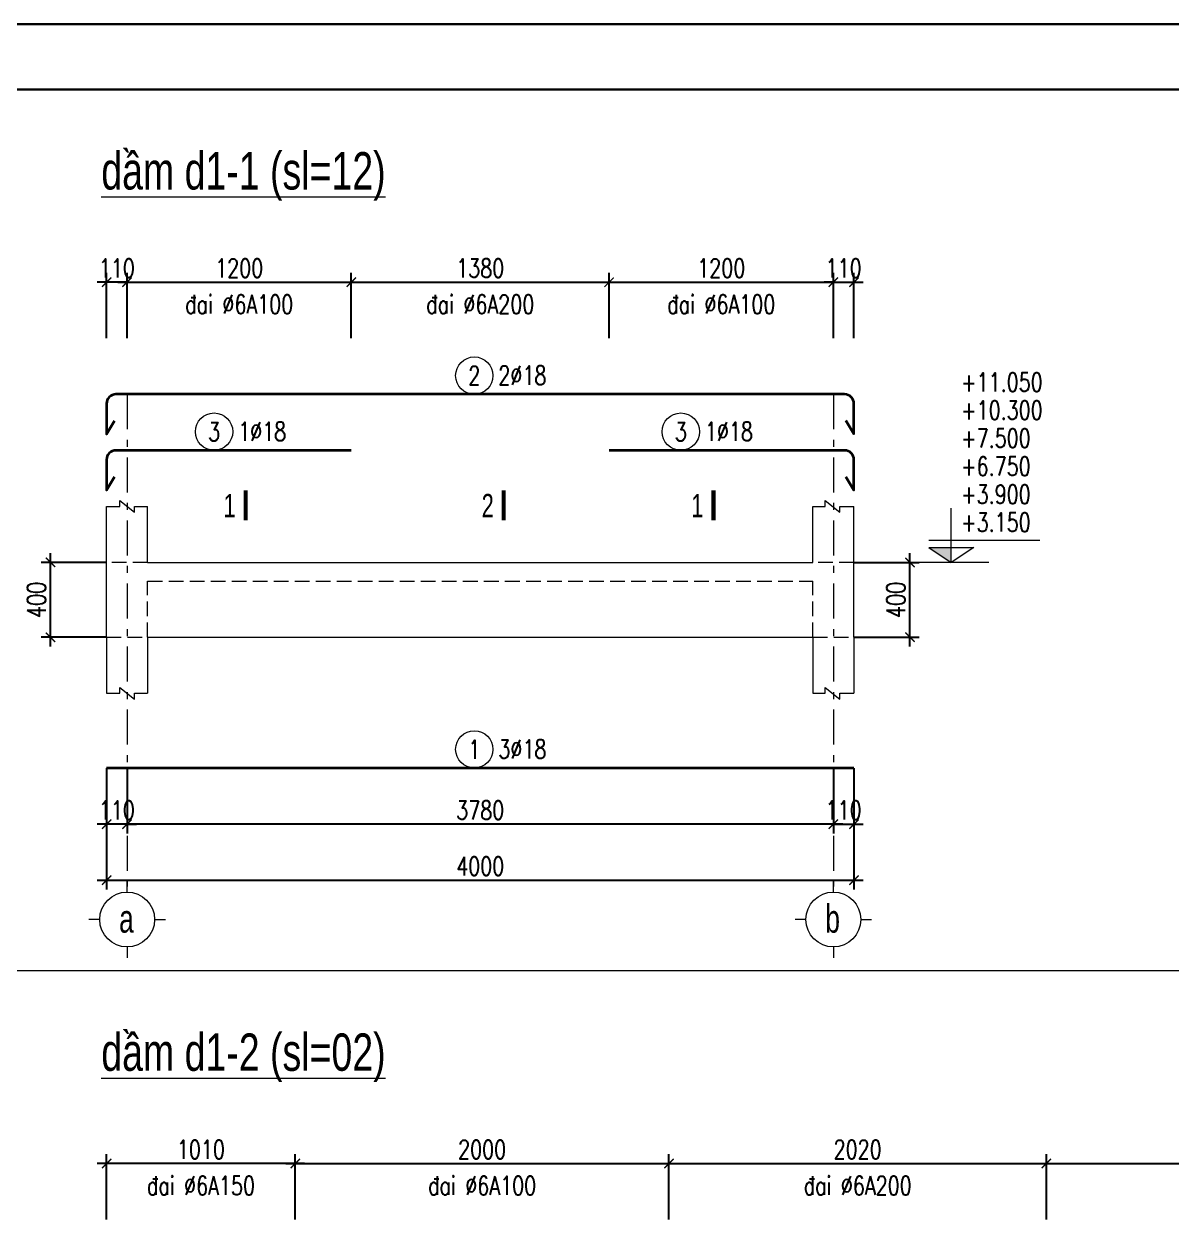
# Model space of a CAD drawing. Extents: x -2098986 to 943, y -1296280 to 73591.
# Drawn here: x -1842915 to -1830628, y -1197655 to -1184760 of the extents above; entities that cross this region are included whole.
import ezdxf
from ezdxf.enums import TextEntityAlignment as Align

# ---------------------------------------------------------------- set-up
doc = ezdxf.new("R2010")
doc.units = 0
doc.header["$LTSCALE"] = 150
doc.header["$PDMODE"] = 35
doc.linetypes.add('_An', pattern=[5, 3.5, -1.5])
doc.linetypes.add('_Tim', pattern=[9, 5, -1.5, 1, -1.5])
doc.layers.get('Defpoints').update_dxf_attribs({"lineweight": 18})
for name, color, linetype, lineweight in [('05.Text', 253, 'Continuous', 18), ('11.Khung bo', 32, 'Continuous', 50), ('12.Khung', 36, 'Continuous', 25), ('LS-DIM', 251, 'Continuous', 13), ('LS-TEXT', 60, 'Continuous', 20), ('LS-THAY', 7, 'Continuous', 20), ('LS-THEP', 3, 'Continuous', 35), ('LS-TRUC', 108, '_Tim', 9)]:
    doc.layers.add(name, color=color, linetype=linetype, lineweight=lineweight)
doc.layers.add('DIM', color=1, linetype='Continuous')
doc.layers.add('Tpl_Bound', color=1, linetype='Continuous', plot=False)
doc.styles.add('KCVN-LEADER', font='vnromadi.shx', dxfattribs={"width": 0.7, "height": 4})
doc.styles.add('LS.TEXT', font='vnromadi.shx', dxfattribs={"width": 0.7, "height": 4})
doc.styles.add('vnsimpli', font='vnsimli.shx', dxfattribs={"width": 0.75})
doc.dimstyles.new('D10', dxfattribs={"dimtxt": 200, "dimasz": 0, "dimexe": 0, "dimexo": 0, "dimgap": 0, "dimtad": 1, "dimdec": 0, "dimlfac": 0.1, "dimzin": 0, "dimdsep": 46, "dimtxsty": 'vnsimpli', "dimblk1": 'ARCHTICK', "dimblk2": 'ARCHTICK', "dimsah": 1, "dimcen": 0, "dimsd1": 1, "dimsd2": 1, "dimclrd": 256, "dimclre": 256, "dimclrt": 60, "dimadec": 0, "dimazin": 0, "dimtfac": 0.02, "dimtdec": 0, "dimtix": 1, "dimtmove": 2, "dimatfit": 3, "dimldrblk": 'ARCHTICK', "dimfxl": 100, "dimtolj": 1, "dimtzin": 0, "dimarcsym": 0})
doc.dimstyles.new('D50', dxfattribs={"dimtxt": 200, "dimasz": 100, "dimexe": 100, "dimexo": 0, "dimgap": 50, "dimtad": 1, "dimdec": 0, "dimlfac": 0.5, "dimzin": 0, "dimdsep": 46, "dimtxsty": 'vnsimpli', "dimblk1": 'ARCHTICK', "dimblk2": 'ARCHTICK', "dimsah": 1, "dimcen": 0, "dimdle": 100, "dimclrd": 256, "dimclre": 256, "dimclrt": 60, "dimadec": 0, "dimazin": 0, "dimtfac": 0.02, "dimtdec": 0, "dimtix": 1, "dimtmove": 2, "dimatfit": 3, "dimldrblk": 'ARCHTICK', "dimfxl": 100, "dimtolj": 1, "dimtzin": 0, "dimarcsym": 0})

# ---------------------------------------------------------------- blocks, each defined once
blk = doc.blocks.new('100')
at = {"layer": '11.Khung bo', "const_width": 26.7}
blk.add_lwpolyline([(1860913, -945240), (1860913, -916940), (1896063, -916940), (1896063, -945240)], close=True, dxfattribs=at)
blk.add_lwpolyline([(1860913, -945240), (1860913, -916940), (1896063, -916940), (1896063, -945240)], close=True, dxfattribs=at)
blk.add_lwpolyline([(1860913, -945240), (1860913, -916940), (1896063, -916940), (1896063, -945240)], close=True, dxfattribs=at)
at = {"layer": '12.Khung'}
blk.add_lwpolyline([(1901579, -945940), (1901579, -916240), (1859580, -916240), (1859580, -945940)], close=True, dxfattribs=at)
blk.add_lwpolyline([(1901579, -945940), (1901579, -916240), (1859580, -916240), (1859580, -945940)], close=True, dxfattribs=at)
blk.add_lwpolyline([(1901579, -945940), (1901579, -916240), (1859580, -916240), (1859580, -945940)], close=True, dxfattribs=at)
blk = doc.blocks.new('A$C0F04115F')
at = {"layer": 'LS-THAY'}
for p, q in [((-380, 380), (-380, 530)), ((-760, 0), (-910, 0)), ((0, 0), (150, 0)), ((-380, -380), (-380, -530))]:
    blk.add_line(p, q, dxfattribs=at)
blk.add_circle((-380, 0), 380, dxfattribs=at)
blk = doc.blocks.new('_ArchTick')
at = {"layer": 'DIM', "color": 0, "const_width": 0.15}
blk.add_lwpolyline([(-0.5, -0.5), (0.5, 0.5)], dxfattribs=at)
blk = doc.blocks.new('*D1459')
at = {"layer": 'Defpoints', "color": 0, "transparency": 16777216}
for p in [(-1842032, -1192723), (-1841812, -1192723), (-1842032, -1193323)]:
    blk.add_point(p, dxfattribs=at)
at = {"layer": 'LS-DIM', "lineweight": -2, "transparency": 16777216}
for p, q in [((-1842032, -1192723), (-1842032, -1193423)), ((-1841812, -1192723), (-1841812, -1193423)), ((-1842032, -1193323), (-1842132, -1193323)), ((-1841812, -1193323), (-1842032, -1193323)), ((-1841812, -1193323), (-1841712, -1193323))]:
    blk.add_line(p, q, dxfattribs=at)
at = {"layer": 'LS-DIM', "lineweight": -2, "transparency": 16777216, "xscale": 100, "yscale": 100, "zscale": 100}
blk.add_blockref('_ArchTick', (-1842032, -1193323), dxfattribs=at)
at = {"layer": 'LS-DIM', "lineweight": -2, "transparency": 16777216, "xscale": 100, "yscale": 100, "zscale": 100, "rotation": 180}
blk.add_blockref('_ArchTick', (-1841812, -1193323), dxfattribs=at)
at = {"layer": 'LS-DIM', "color": 60, "transparency": 16777216, "insert": (-1841922, -1193173), "char_height": 200, "attachment_point": 5, "style": 'vnsimpli'}
blk.add_mtext('\\A1;110', dxfattribs=at)
blk = doc.blocks.new('*D1460')
at = {"layer": 'Defpoints', "color": 0, "transparency": 16777216}
for p in [(-1842032, -1187522), (-1842032, -1188122), (-1841812, -1188122)]:
    blk.add_point(p, dxfattribs=at)
at = {"layer": 'LS-DIM', "lineweight": -2, "transparency": 16777216}
for p, q in [((-1842032, -1188122), (-1842032, -1187422)), ((-1841812, -1188122), (-1841812, -1187422)), ((-1842032, -1187522), (-1842132, -1187522)), ((-1841812, -1187522), (-1842032, -1187522)), ((-1841812, -1187522), (-1841712, -1187522))]:
    blk.add_line(p, q, dxfattribs=at)
at = {"layer": 'LS-DIM', "lineweight": -2, "transparency": 16777216, "xscale": 100, "yscale": 100, "zscale": 100}
blk.add_blockref('_ArchTick', (-1842032, -1187522), dxfattribs=at)
at = {"layer": 'LS-DIM', "lineweight": -2, "transparency": 16777216, "xscale": 100, "yscale": 100, "zscale": 100, "rotation": 180}
blk.add_blockref('_ArchTick', (-1841812, -1187522), dxfattribs=at)
at = {"layer": 'LS-DIM', "color": 60, "transparency": 16777216, "insert": (-1841922, -1187372), "char_height": 200, "attachment_point": 5, "style": 'vnsimpli'}
blk.add_mtext('\\A1;110', dxfattribs=at)
blk = doc.blocks.new('*D1461')
at = {"layer": 'Defpoints', "color": 0, "transparency": 16777216}
for p in [(-1834032, -1187522), (-1834252, -1188122), (-1834032, -1188122)]:
    blk.add_point(p, dxfattribs=at)
at = {"layer": 'LS-DIM', "lineweight": -2, "transparency": 16777216}
for p, q in [((-1834252, -1188122), (-1834252, -1187422)), ((-1834032, -1188122), (-1834032, -1187422)), ((-1834252, -1187522), (-1834352, -1187522)), ((-1834252, -1187522), (-1834032, -1187522)), ((-1834032, -1187522), (-1833932, -1187522))]:
    blk.add_line(p, q, dxfattribs=at)
at = {"layer": 'LS-DIM', "lineweight": -2, "transparency": 16777216, "xscale": 100, "yscale": 100, "zscale": 100}
blk.add_blockref('_ArchTick', (-1834252, -1187522), dxfattribs=at)
at = {"layer": 'LS-DIM', "lineweight": -2, "transparency": 16777216, "xscale": 100, "yscale": 100, "zscale": 100, "rotation": 180}
blk.add_blockref('_ArchTick', (-1834032, -1187522), dxfattribs=at)
at = {"layer": 'LS-DIM', "color": 60, "transparency": 16777216, "insert": (-1834142, -1187372), "char_height": 200, "attachment_point": 5, "style": 'vnsimpli'}
blk.add_mtext('\\A1;110', dxfattribs=at)
blk = doc.blocks.new('*D1462')
at = {"layer": 'Defpoints', "color": 0, "transparency": 16777216}
for p in [(-1842032, -1192723), (-1834032, -1192723), (-1834032, -1193923)]:
    blk.add_point(p, dxfattribs=at)
at = {"layer": 'LS-DIM', "lineweight": -2, "transparency": 16777216}
for p, q in [((-1842032, -1192723), (-1842032, -1194023)), ((-1834032, -1192723), (-1834032, -1194023)), ((-1842132, -1193923), (-1833932, -1193923))]:
    blk.add_line(p, q, dxfattribs=at)
at = {"layer": 'LS-DIM', "lineweight": -2, "transparency": 16777216, "xscale": 100, "yscale": 100, "zscale": 100, "rotation": 180}
blk.add_blockref('_ArchTick', (-1842032, -1193923), dxfattribs=at)
at = {"layer": 'LS-DIM', "lineweight": -2, "transparency": 16777216, "xscale": 100, "yscale": 100, "zscale": 100}
blk.add_blockref('_ArchTick', (-1834032, -1193923), dxfattribs=at)
at = {"layer": 'LS-DIM', "color": 60, "transparency": 16777216, "insert": (-1838032, -1193773), "char_height": 200, "attachment_point": 5, "style": 'vnsimpli'}
blk.add_mtext('\\A1;4000', dxfattribs=at)
blk = doc.blocks.new('COSCD')
at = {"layer": 'LS-DIM'}
blk.add_hatch(color=256, dxfattribs=at).paths.add_polyline_path([(3.6, 0), (3.6, 1.44), (1.44, 1.44)])
for p, q in [((3.6, 0), (3.6, 5.23)), ((1.44, 2.16), (12.12, 2.16)), ((1.44, 1.44), (5.76, 1.44)), ((1.44, 1.44), (3.6, 0)), ((5.76, 1.44), (3.6, 0)), ((7.2, 0), (0, 0))]:
    blk.add_line(p, q, dxfattribs=at)
blk = doc.blocks.new('*D1463')
at = {"layer": 'Defpoints', "color": 0, "transparency": 16777216}
for p in [(-1834252, -1192723), (-1834032, -1192723), (-1834032, -1193323)]:
    blk.add_point(p, dxfattribs=at)
at = {"layer": 'LS-DIM', "lineweight": -2, "transparency": 16777216}
for p, q in [((-1834252, -1192723), (-1834252, -1193423)), ((-1834032, -1192723), (-1834032, -1193423)), ((-1834252, -1193323), (-1834352, -1193323)), ((-1834252, -1193323), (-1834032, -1193323)), ((-1834032, -1193323), (-1833932, -1193323))]:
    blk.add_line(p, q, dxfattribs=at)
at = {"layer": 'LS-DIM', "lineweight": -2, "transparency": 16777216, "xscale": 100, "yscale": 100, "zscale": 100}
blk.add_blockref('_ArchTick', (-1834252, -1193323), dxfattribs=at)
at = {"layer": 'LS-DIM', "lineweight": -2, "transparency": 16777216, "xscale": 100, "yscale": 100, "zscale": 100, "rotation": 180}
blk.add_blockref('_ArchTick', (-1834032, -1193323), dxfattribs=at)
at = {"layer": 'LS-DIM', "color": 60, "transparency": 16777216, "insert": (-1834142, -1193173), "char_height": 200, "attachment_point": 5, "style": 'vnsimpli'}
blk.add_mtext('\\A1;110', dxfattribs=at)
blk = doc.blocks.new('*D1464')
at = {"layer": 'Defpoints', "color": 0, "transparency": 16777216}
for p in [(-1841812, -1192723), (-1834252, -1192723), (-1841812, -1193323)]:
    blk.add_point(p, dxfattribs=at)
at = {"layer": 'LS-DIM', "lineweight": -2, "transparency": 16777216}
for p, q in [((-1841812, -1192723), (-1841812, -1193423)), ((-1834252, -1192723), (-1834252, -1193423)), ((-1834152, -1193323), (-1841912, -1193323))]:
    blk.add_line(p, q, dxfattribs=at)
at = {"layer": 'LS-DIM', "lineweight": -2, "transparency": 16777216, "xscale": 100, "yscale": 100, "zscale": 100, "rotation": 180}
blk.add_blockref('_ArchTick', (-1841812, -1193323), dxfattribs=at)
at = {"layer": 'LS-DIM', "lineweight": -2, "transparency": 16777216, "xscale": 100, "yscale": 100, "zscale": 100}
blk.add_blockref('_ArchTick', (-1834252, -1193323), dxfattribs=at)
at = {"layer": 'LS-DIM', "color": 60, "transparency": 16777216, "insert": (-1838032, -1193173), "char_height": 200, "attachment_point": 5, "style": 'vnsimpli'}
blk.add_mtext('\\A1;3780', dxfattribs=at)
blk = doc.blocks.new('*D1465')
at = {"layer": 'Defpoints', "color": 0, "transparency": 16777216}
for p in [(-1834252, -1187522), (-1836652, -1188122), (-1834252, -1188122)]:
    blk.add_point(p, dxfattribs=at)
at = {"layer": 'LS-DIM', "lineweight": -2, "transparency": 16777216}
for p, q in [((-1836652, -1188122), (-1836652, -1187422)), ((-1834252, -1188122), (-1834252, -1187422)), ((-1836752, -1187522), (-1834152, -1187522))]:
    blk.add_line(p, q, dxfattribs=at)
at = {"layer": 'LS-DIM', "lineweight": -2, "transparency": 16777216, "xscale": 100, "yscale": 100, "zscale": 100, "rotation": 180}
blk.add_blockref('_ArchTick', (-1836652, -1187522), dxfattribs=at)
at = {"layer": 'LS-DIM', "lineweight": -2, "transparency": 16777216, "xscale": 100, "yscale": 100, "zscale": 100}
blk.add_blockref('_ArchTick', (-1834252, -1187522), dxfattribs=at)
at = {"layer": 'LS-DIM', "color": 60, "transparency": 16777216, "insert": (-1835452, -1187372), "char_height": 200, "attachment_point": 5, "style": 'vnsimpli'}
blk.add_mtext('\\A1;1200', dxfattribs=at)
blk = doc.blocks.new('*D1466')
at = {"layer": 'Defpoints', "color": 0, "transparency": 16777216}
for p in [(-1836652, -1187522), (-1839412, -1188122), (-1836652, -1188122)]:
    blk.add_point(p, dxfattribs=at)
at = {"layer": 'LS-DIM', "lineweight": -2, "transparency": 16777216}
for p, q in [((-1839412, -1188122), (-1839412, -1187422)), ((-1836652, -1188122), (-1836652, -1187422)), ((-1839512, -1187522), (-1836552, -1187522))]:
    blk.add_line(p, q, dxfattribs=at)
at = {"layer": 'LS-DIM', "lineweight": -2, "transparency": 16777216, "xscale": 100, "yscale": 100, "zscale": 100, "rotation": 180}
blk.add_blockref('_ArchTick', (-1839412, -1187522), dxfattribs=at)
at = {"layer": 'LS-DIM', "lineweight": -2, "transparency": 16777216, "xscale": 100, "yscale": 100, "zscale": 100}
blk.add_blockref('_ArchTick', (-1836652, -1187522), dxfattribs=at)
at = {"layer": 'LS-DIM', "color": 60, "transparency": 16777216, "insert": (-1838032, -1187372), "char_height": 200, "attachment_point": 5, "style": 'vnsimpli'}
blk.add_mtext('\\A1;1380', dxfattribs=at)
blk = doc.blocks.new('*D1471')
at = {"layer": 'Defpoints', "color": 0, "transparency": 16777216}
for p in [(-1842632, -1190522), (-1842032, -1190522), (-1842032, -1191322)]:
    blk.add_point(p, dxfattribs=at)
at = {"layer": 'LS-DIM', "lineweight": -2, "transparency": 16777216}
for p, q in [((-1842032, -1190522), (-1842732, -1190522)), ((-1842632, -1191422), (-1842632, -1190422)), ((-1842032, -1191322), (-1842732, -1191322))]:
    blk.add_line(p, q, dxfattribs=at)
at = {"layer": 'LS-DIM', "lineweight": -2, "transparency": 16777216, "xscale": 100, "yscale": 100, "zscale": 100}
for p, rotation in [((-1842632, -1190522), 90), ((-1842632, -1191322), 270)]:
    blk.add_blockref('_ArchTick', p, dxfattribs=dict(at, rotation=rotation))
at = {"layer": 'LS-DIM', "color": 60, "transparency": 16777216, "insert": (-1842782, -1190922), "char_height": 200, "attachment_point": 5, "rotation": 90, "style": 'vnsimpli'}
blk.add_mtext('\\A1;400', dxfattribs=at)
blk = doc.blocks.new('*D1472')
at = {"layer": 'Defpoints', "color": 0, "transparency": 16777216}
for p in [(-1834032, -1190522), (-1833432, -1190522), (-1834032, -1191322)]:
    blk.add_point(p, dxfattribs=at)
at = {"layer": 'LS-DIM', "lineweight": -2, "transparency": 16777216}
for p, q in [((-1834032, -1190522), (-1833332, -1190522)), ((-1833432, -1191422), (-1833432, -1190422)), ((-1834032, -1191322), (-1833332, -1191322))]:
    blk.add_line(p, q, dxfattribs=at)
at = {"layer": 'LS-DIM', "lineweight": -2, "transparency": 16777216, "xscale": 100, "yscale": 100, "zscale": 100}
for p, rotation in [((-1833432, -1190522), 90), ((-1833432, -1191322), 270)]:
    blk.add_blockref('_ArchTick', p, dxfattribs=dict(at, rotation=rotation))
at = {"layer": 'LS-DIM', "color": 60, "transparency": 16777216, "insert": (-1833582, -1190922), "char_height": 200, "attachment_point": 5, "rotation": 90, "style": 'vnsimpli'}
blk.add_mtext('\\A1;400', dxfattribs=at)
blk = doc.blocks.new('*D1473')
at = {"layer": 'Defpoints', "color": 0, "transparency": 16777216}
for p in [(-1841812, -1187859), (-1841812, -1188122), (-1839412, -1188122)]:
    blk.add_point(p, dxfattribs=at)
at = {"layer": 'LS-DIM', "lineweight": -2, "transparency": 16777216}
for p, q in [((-1841812, -1188122), (-1841812, -1187859)), ((-1839412, -1188122), (-1839412, -1187859))]:
    blk.add_line(p, q, dxfattribs=at)
at = {"layer": 'LS-DIM', "color": 60, "transparency": 16777216, "insert": (-1840612, -1187759), "char_height": 200, "attachment_point": 5, "style": 'vnsimpli'}
blk.add_mtext('\\A1;®ai %%C6A100', dxfattribs=at)
blk = doc.blocks.new('*D1474')
at = {"layer": 'Defpoints', "color": 0, "transparency": 16777216}
for p in [(-1839412, -1187522), (-1841812, -1188122), (-1839412, -1188122)]:
    blk.add_point(p, dxfattribs=at)
at = {"layer": 'LS-DIM', "lineweight": -2, "transparency": 16777216}
for p, q in [((-1841812, -1188122), (-1841812, -1187422)), ((-1839412, -1188122), (-1839412, -1187422)), ((-1841912, -1187522), (-1839312, -1187522))]:
    blk.add_line(p, q, dxfattribs=at)
at = {"layer": 'LS-DIM', "lineweight": -2, "transparency": 16777216, "xscale": 100, "yscale": 100, "zscale": 100, "rotation": 180}
blk.add_blockref('_ArchTick', (-1841812, -1187522), dxfattribs=at)
at = {"layer": 'LS-DIM', "lineweight": -2, "transparency": 16777216, "xscale": 100, "yscale": 100, "zscale": 100}
blk.add_blockref('_ArchTick', (-1839412, -1187522), dxfattribs=at)
at = {"layer": 'LS-DIM', "color": 60, "transparency": 16777216, "insert": (-1840612, -1187372), "char_height": 200, "attachment_point": 5, "style": 'vnsimpli'}
blk.add_mtext('\\A1;1200', dxfattribs=at)
blk = doc.blocks.new('*D1475')
at = {"layer": 'Defpoints', "color": 0, "transparency": 16777216}
for p in [(-1839412, -1187859), (-1839412, -1188122), (-1836652, -1188122)]:
    blk.add_point(p, dxfattribs=at)
at = {"layer": 'LS-DIM', "lineweight": -2, "transparency": 16777216}
for p, q in [((-1839412, -1188122), (-1839412, -1187859)), ((-1836652, -1188122), (-1836652, -1187859))]:
    blk.add_line(p, q, dxfattribs=at)
at = {"layer": 'LS-DIM', "color": 60, "transparency": 16777216, "insert": (-1838032, -1187759), "char_height": 200, "attachment_point": 5, "style": 'vnsimpli'}
blk.add_mtext('\\A1;®ai %%C6A200', dxfattribs=at)
blk = doc.blocks.new('*D1476')
at = {"layer": 'Defpoints', "color": 0, "transparency": 16777216}
for p in [(-1836652, -1187859), (-1836652, -1188122), (-1834252, -1188122)]:
    blk.add_point(p, dxfattribs=at)
at = {"layer": 'LS-DIM', "lineweight": -2, "transparency": 16777216}
for p, q in [((-1836652, -1188122), (-1836652, -1187859)), ((-1834252, -1188122), (-1834252, -1187859))]:
    blk.add_line(p, q, dxfattribs=at)
at = {"layer": 'LS-DIM', "color": 60, "transparency": 16777216, "insert": (-1835452, -1187759), "char_height": 200, "attachment_point": 5, "style": 'vnsimpli'}
blk.add_mtext('\\A1;®ai %%C6A100', dxfattribs=at)
blk = doc.blocks.new('*D1486')
at = {"layer": 'Defpoints', "color": 0, "transparency": 16777216}
for p in [(-1842032, -1196955), (-1842032, -1197555), (-1840012, -1197555)]:
    blk.add_point(p, dxfattribs=at)
at = {"layer": 'LS-DIM', "lineweight": -2, "transparency": 16777216}
for p, q in [((-1842032, -1197555), (-1842032, -1196855)), ((-1840012, -1197555), (-1840012, -1196855)), ((-1839912, -1196955), (-1842132, -1196955))]:
    blk.add_line(p, q, dxfattribs=at)
at = {"layer": 'LS-DIM', "lineweight": -2, "transparency": 16777216, "xscale": 100, "yscale": 100, "zscale": 100, "rotation": 180}
blk.add_blockref('_ArchTick', (-1842032, -1196955), dxfattribs=at)
at = {"layer": 'LS-DIM', "lineweight": -2, "transparency": 16777216, "xscale": 100, "yscale": 100, "zscale": 100}
blk.add_blockref('_ArchTick', (-1840012, -1196955), dxfattribs=at)
at = {"layer": 'LS-DIM', "color": 60, "transparency": 16777216, "insert": (-1841022, -1196805), "char_height": 200, "attachment_point": 5, "style": 'vnsimpli'}
blk.add_mtext('\\A1;1010', dxfattribs=at)
blk = doc.blocks.new('*D1491')
at = {"layer": 'Defpoints', "color": 0, "transparency": 16777216}
for p in [(-1827972, -1196955), (-1831972, -1197555), (-1827972, -1197555)]:
    blk.add_point(p, dxfattribs=at)
at = {"layer": 'LS-DIM', "lineweight": -2, "transparency": 16777216}
for p, q in [((-1831972, -1197555), (-1831972, -1196855)), ((-1827972, -1197555), (-1827972, -1196855)), ((-1832072, -1196955), (-1827872, -1196955))]:
    blk.add_line(p, q, dxfattribs=at)
at = {"layer": 'LS-DIM', "lineweight": -2, "transparency": 16777216, "xscale": 100, "yscale": 100, "zscale": 100, "rotation": 180}
blk.add_blockref('_ArchTick', (-1831972, -1196955), dxfattribs=at)
at = {"layer": 'LS-DIM', "lineweight": -2, "transparency": 16777216, "xscale": 100, "yscale": 100, "zscale": 100}
blk.add_blockref('_ArchTick', (-1827972, -1196955), dxfattribs=at)
at = {"layer": 'LS-DIM', "color": 60, "transparency": 16777216, "insert": (-1829972, -1196805), "char_height": 200, "attachment_point": 5, "style": 'vnsimpli'}
blk.add_mtext('\\A1;2000', dxfattribs=at)
blk = doc.blocks.new('*D1492')
at = {"layer": 'Defpoints', "color": 0, "transparency": 16777216}
for p in [(-1831972, -1196955), (-1836012, -1197555), (-1831972, -1197555)]:
    blk.add_point(p, dxfattribs=at)
at = {"layer": 'LS-DIM', "lineweight": -2, "transparency": 16777216}
for p, q in [((-1836012, -1197555), (-1836012, -1196855)), ((-1831972, -1197555), (-1831972, -1196855)), ((-1836112, -1196955), (-1831872, -1196955))]:
    blk.add_line(p, q, dxfattribs=at)
at = {"layer": 'LS-DIM', "lineweight": -2, "transparency": 16777216, "xscale": 100, "yscale": 100, "zscale": 100, "rotation": 180}
blk.add_blockref('_ArchTick', (-1836012, -1196955), dxfattribs=at)
at = {"layer": 'LS-DIM', "lineweight": -2, "transparency": 16777216, "xscale": 100, "yscale": 100, "zscale": 100}
blk.add_blockref('_ArchTick', (-1831972, -1196955), dxfattribs=at)
at = {"layer": 'LS-DIM', "color": 60, "transparency": 16777216, "insert": (-1833992, -1196805), "char_height": 200, "attachment_point": 5, "style": 'vnsimpli'}
blk.add_mtext('\\A1;2020', dxfattribs=at)
blk = doc.blocks.new('*D1495')
at = {"layer": 'Defpoints', "color": 0, "transparency": 16777216}
for p in [(-1840012, -1197292), (-1840012, -1197555), (-1836012, -1197555)]:
    blk.add_point(p, dxfattribs=at)
at = {"layer": 'LS-DIM', "lineweight": -2, "transparency": 16777216}
for p, q in [((-1840012, -1197555), (-1840012, -1197292)), ((-1836012, -1197555), (-1836012, -1197292))]:
    blk.add_line(p, q, dxfattribs=at)
at = {"layer": 'LS-DIM', "color": 60, "transparency": 16777216, "insert": (-1838012, -1197192), "char_height": 200, "attachment_point": 5, "style": 'vnsimpli'}
blk.add_mtext('\\A1;®ai %%C6A100', dxfattribs=at)
blk = doc.blocks.new('*D1496')
at = {"layer": 'Defpoints', "color": 0, "transparency": 16777216}
for p in [(-1836012, -1196955), (-1840012, -1197555), (-1836012, -1197555)]:
    blk.add_point(p, dxfattribs=at)
at = {"layer": 'LS-DIM', "lineweight": -2, "transparency": 16777216}
for p, q in [((-1840012, -1197555), (-1840012, -1196855)), ((-1836012, -1197555), (-1836012, -1196855)), ((-1840112, -1196955), (-1835912, -1196955))]:
    blk.add_line(p, q, dxfattribs=at)
at = {"layer": 'LS-DIM', "lineweight": -2, "transparency": 16777216, "xscale": 100, "yscale": 100, "zscale": 100, "rotation": 180}
blk.add_blockref('_ArchTick', (-1840012, -1196955), dxfattribs=at)
at = {"layer": 'LS-DIM', "lineweight": -2, "transparency": 16777216, "xscale": 100, "yscale": 100, "zscale": 100}
blk.add_blockref('_ArchTick', (-1836012, -1196955), dxfattribs=at)
at = {"layer": 'LS-DIM', "color": 60, "transparency": 16777216, "insert": (-1838012, -1196805), "char_height": 200, "attachment_point": 5, "style": 'vnsimpli'}
blk.add_mtext('\\A1;2000', dxfattribs=at)
blk = doc.blocks.new('*D1497')
at = {"layer": 'Defpoints', "color": 0, "transparency": 16777216}
for p in [(-1836012, -1197292), (-1836012, -1197555), (-1831972, -1197555)]:
    blk.add_point(p, dxfattribs=at)
at = {"layer": 'LS-DIM', "lineweight": -2, "transparency": 16777216}
for p, q in [((-1836012, -1197555), (-1836012, -1197292)), ((-1831972, -1197555), (-1831972, -1197292))]:
    blk.add_line(p, q, dxfattribs=at)
at = {"layer": 'LS-DIM', "color": 60, "transparency": 16777216, "insert": (-1833992, -1197192), "char_height": 200, "attachment_point": 5, "style": 'vnsimpli'}
blk.add_mtext('\\A1;®ai %%C6A200', dxfattribs=at)
blk = doc.blocks.new('*D1498')
at = {"layer": 'Defpoints', "color": 0, "transparency": 16777216}
for p in [(-1831972, -1197292), (-1831972, -1197555), (-1827972, -1197555)]:
    blk.add_point(p, dxfattribs=at)
at = {"layer": 'LS-DIM', "lineweight": -2, "transparency": 16777216}
for p, q in [((-1831972, -1197555), (-1831972, -1197292)), ((-1827972, -1197555), (-1827972, -1197292))]:
    blk.add_line(p, q, dxfattribs=at)
at = {"layer": 'LS-DIM', "color": 60, "transparency": 16777216, "insert": (-1829972, -1197192), "char_height": 200, "attachment_point": 5, "style": 'vnsimpli'}
blk.add_mtext('\\A1;®ai %%C6A100', dxfattribs=at)
blk = doc.blocks.new('*D1506')
at = {"layer": 'Defpoints', "color": 0, "transparency": 16777216}
for p in [(-1842032, -1197292), (-1842032, -1197555), (-1840012, -1197555)]:
    blk.add_point(p, dxfattribs=at)
at = {"layer": 'LS-DIM', "lineweight": -2, "transparency": 16777216}
for p, q in [((-1842032, -1197555), (-1842032, -1197292)), ((-1840012, -1197555), (-1840012, -1197292))]:
    blk.add_line(p, q, dxfattribs=at)
at = {"layer": 'LS-DIM', "color": 60, "transparency": 16777216, "insert": (-1841022, -1197192), "char_height": 200, "attachment_point": 5, "style": 'vnsimpli'}
blk.add_mtext('\\A1;®ai %%C6A150', dxfattribs=at)

msp = doc.modelspace()

# ---------------------------------------------------------------- linework, layer by layer
at = {"layer": 'LS-DIM', "linetype": '_An', "ltscale": 0.3}
for p, q in [((-1841592, -1191322.1), (-1841592, -1190722.1)), ((-1841592, -1190722.1), (-1834472, -1190722.1)), ((-1834472, -1191322.1), (-1834472, -1190722.1))]:
    msp.add_line(p, q, dxfattribs=at)
at = {"layer": 'LS-DIM'}
for points in [[(-1842032, -1189922.1), (-1841890, -1189922.1), (-1841890, -1189859.1), (-1841732.3, -1189985.2), (-1841732.3, -1189922.1), (-1841592, -1189922.1)], [(-1834472, -1189922.1), (-1834339.9, -1189922.1), (-1834339.9, -1189859.1), (-1834182.2, -1189985.2), (-1834182.2, -1189922.1), (-1834032, -1189922.1)], [(-1842032, -1191922.5), (-1841890, -1191922.5), (-1841890, -1191859.5), (-1841732.3, -1191985.7), (-1841732.3, -1191922.5), (-1841592, -1191922.5)], [(-1834472, -1191922.5), (-1834339.9, -1191922.5), (-1834339.9, -1191859.5), (-1834182.2, -1191985.7), (-1834182.2, -1191922.5), (-1834032, -1191922.5)]]:
    msp.add_lwpolyline(points, dxfattribs=at)
at = {"layer": 'LS-DIM', "linetype": '_An', "ltscale": 0.3}
for points in [[(-1841592, -1190522.1), (-1842032, -1190522.1)], [(-1834032, -1190522.1), (-1834472, -1190522.1)], [(-1842032, -1191322.1), (-1842032, -1191322.1), (-1841592, -1191322.1)], [(-1834472, -1191322.1), (-1834032, -1191322.1)]]:
    msp.add_lwpolyline(points, dxfattribs=at)
msp.add_lwpolyline([(-1834472, -1191322.1), (-1834472, -1191322.1)], close=True, dxfattribs=at)
at = {"layer": 'LS-TEXT', "const_width": 42.9}
for points in [[(-1840543.3, -1189749), (-1840543.3, -1190071.5)], [(-1837779.7, -1189749), (-1837779.7, -1190071.5)], [(-1835535.1, -1189749), (-1835535.1, -1190071.5)]]:
    msp.add_lwpolyline(points, dxfattribs=at)
at = {"layer": 'LS-THAY'}
for p, q in [((-1842032, -1190522.1), (-1842032, -1189922.1)), ((-1841592, -1190522.1), (-1841592, -1189922.1)), ((-1834472, -1190522.1), (-1834472, -1189922.1)), ((-1834032, -1190522.1), (-1834032, -1189922.1)), ((-1842032, -1190522.1), (-1842032, -1190522.1)), ((-1841592, -1190522.1), (-1834472, -1190522.1)), ((-1834032, -1191322.1), (-1834032, -1190522.1)), ((-1842032, -1191322.1), (-1842032, -1191322.1)), ((-1842032, -1191322.1), (-1842032, -1191922.5)), ((-1841592, -1191322.1), (-1834472, -1191322.1)), ((-1841592, -1191322.1), (-1841592, -1191922.5)), ((-1834472, -1191322.1), (-1834472, -1191922.5)), ((-1834032, -1191322.1), (-1834032, -1191922.5)), ((-1808761.1, -1194892.9), (-1843911.1, -1194892.9))]:
    msp.add_line(p, q, dxfattribs=at)
msp.add_lwpolyline([(-1842032, -1191322.1), (-1842032, -1190522.1)], dxfattribs=at)
for centre in [(-1838095.5, -1188522.1), (-1840881.2, -1189122.2), (-1835885, -1189122.2), (-1838095.5, -1192522.5)]:
    msp.add_circle(centre, 200, dxfattribs=at)
at = {"layer": 'LS-THEP'}
msp.add_line((-1834032, -1192722.5), (-1842032, -1192722.6), dxfattribs=at)
for points in [[(-1834117.6, -1189004.1), (-1834032, -1189146.9), (-1834032, -1188822, 0.4142136), (-1834132, -1188722), (-1841932, -1188722, 0.4142136), (-1842032, -1188822), (-1842032, -1189147.1), (-1841946.4, -1189004.3)], [(-1839412.1, -1189322.1), (-1841932, -1189322.1, 0.4142136), (-1842032, -1189422.1), (-1842032, -1189747.2), (-1841946.4, -1189604.4)], [(-1834117.6, -1189604.1), (-1834032, -1189746.9), (-1834032, -1189422.1, 0.4142136), (-1834132, -1189322.1), (-1836651.9, -1189322.1)]]:
    msp.add_lwpolyline(points, format="xyb", dxfattribs=at)
at = {"layer": 'LS-TRUC', "ltscale": 0.5}
for p, q in [((-1841812, -1188722), (-1841812, -1193991.6)), ((-1834252, -1188722), (-1834252, -1193991.6))]:
    msp.add_line(p, q, dxfattribs=at)
at = {"layer": 'Tpl_Bound', "color": 1}
msp.add_lwpolyline([(-1845244.4, -1214459.5), (-1845244.4, -1184759.5), (-1803244.4, -1184759.5), (-1803244.4, -1214459.5)], close=True, dxfattribs=at)

# ---------------------------------------------------------------- block references
at = {"layer": '05.Text', "xscale": 1.000009185772931, "yscale": 1.000009185772931, "zscale": 1.000009185772931}
msp.add_blockref('100', (-3704841.1, -268511), dxfattribs=at)
at = {"layer": 'LS-DIM', "xscale": 111.1111111112404, "yscale": 111.1111111112404, "zscale": 111.1111111112404}
msp.add_blockref('COSCD', (-1833389.6, -1190522.1), dxfattribs=at)
at = {"layer": 'LS-THAY', "xscale": 0.7730448001530023, "yscale": 0.7730448001530023, "zscale": 0.7730448001530023}
for p in [(-1841518.1, -1194343.4), (-1833958.1, -1194343.4)]:
    msp.add_blockref('A$C0F04115F', p, dxfattribs=at)

# ---------------------------------------------------------------- texts
at = {"layer": 'LS-TEXT', "color": 60, "style": 'LS.TEXT', "width": 0.75}
for s, p in [('%%UdÇm d1-1 (sl=12)', (-1842088.3, -1186530)), ('%%UdÇm d1-2 (sl=02)', (-1842088.3, -1195963.3))]:
    msp.add_text(s, height=400, dxfattribs=at).set_placement(p)
at = {"layer": 'LS-TEXT', "style": 'vnsimpli', "width": 0.75}
for s, p in [('2`18', (-1837580.7, -1188619.1)), ('1`18', (-1840366.4, -1189219.2)), ('1`18', (-1835370.2, -1189219.2)), ('3`18', (-1837580.7, -1192619.5))]:
    msp.add_text(s, height=200, dxfattribs=at).set_placement(p, align=Align.CENTER)
for s, p in [('+11.050', (-1832885.3, -1188692)), ('+10.300', (-1832885.3, -1188992)), ('+7.500', (-1832885.3, -1189292)), ('+6.750', (-1832885.3, -1189592)), ('+3.900', (-1832885.3, -1189892)), ('+3.150', (-1832885.3, -1190192))]:
    msp.add_text(s, height=200, dxfattribs=at).set_placement(p)
at = {"layer": 'LS-TEXT', "style": 'KCVN-LEADER', "width": 0.7}
for s, p in [('1', (-1840650.4, -1190038.1)), ('2', (-1837886.8, -1190038.1)), ('1', (-1835642.3, -1190038.1))]:
    msp.add_text(s, height=250, dxfattribs=at).set_placement(p, align=Align.RIGHT)
for s, p in [('a', (-1841819.4, -1194334.3)), ('b', (-1834259.4, -1194334.3))]:
    msp.add_text(s, height=300, dxfattribs=at).set_placement(p, align=Align.MIDDLE_CENTER)
at = {"layer": 'LS-TEXT', "style": 'vnsimpli', "width": 0.75}
for tag, p in [('2', (-1838095.5, -1188522.1)), ('3', (-1840881.2, -1189122.2)), ('3', (-1835885, -1189122.2)), ('1', (-1838095.5, -1192522.5))]:
    msp.add_attdef(tag, text='2', height=200, dxfattribs=at).set_placement(p, align=Align.MIDDLE)

# ---------------------------------------------------------------- dimensions: what is measured, and where the dimension line sits
at = {"layer": 'LS-DIM'}
for base, p1, p2, picture, middle in [((-1842032, -1187522.1), (-1841812, -1188122.1), (-1842032, -1188122.1), '*D1460', (-1841922, -1187372.1)), ((-1839412.1, -1187522.1), (-1841812, -1188122.1), (-1839412.1, -1188122.1), '*D1474', (-1840612.1, -1187372.1)), ((-1836651.9, -1187522.1), (-1839412.1, -1188122.1), (-1836651.9, -1188122.1), '*D1466', (-1838032, -1187372.1)), ((-1834252, -1187522.1), (-1836651.9, -1188122.1), (-1834252, -1188122.1), '*D1465', (-1835452, -1187372.1)), ((-1834032, -1187522.1), (-1834252, -1188122.1), (-1834032, -1188122.1), '*D1461', (-1834142, -1187372.1)), ((-1842032, -1193322.5), (-1841812, -1192722.5), (-1842032, -1192722.5), '*D1459', (-1841922, -1193172.5)), ((-1834032, -1193922.5), (-1842032, -1192722.5), (-1834032, -1192722.5), '*D1462', (-1838032, -1193772.5)), ((-1841812, -1193322.5), (-1834252, -1192722.5), (-1841812, -1192722.5), '*D1464', (-1838032, -1193172.5)), ((-1834032, -1193322.5), (-1834252, -1192722.5), (-1834032, -1192722.5), '*D1463', (-1834142, -1193172.5)), ((-1842032, -1196955.4), (-1840012, -1197555.4), (-1842032, -1197555.4), '*D1486', (-1841022, -1196805.4)), ((-1836012.1, -1196955.4), (-1840012, -1197555.4), (-1836012.1, -1197555.4), '*D1496', (-1838012.1, -1196805.4)), ((-1831971.9, -1196955.4), (-1836012.1, -1197555.4), (-1831971.9, -1197555.4), '*D1492', (-1833992, -1196805.4)), ((-1827972, -1196955.4), (-1831971.9, -1197555.4), (-1827972, -1197555.4), '*D1491', (-1829972, -1196805.4))]:
    dim = msp.add_linear_dim(base=base, p1=p1, p2=p2, dimstyle='D50', dxfattribs=at)
    dim.commit()
    dim.dimension.update_dxf_attribs({"geometry": picture, "text_midpoint": middle})
for base, p1, p2, text, picture, middle in [((-1841812, -1187859.1), (-1839412.1, -1188122.1), (-1841812, -1188122.1), '®ai %%C6A100', '*D1473', (-1840612.1, -1187759.1)), ((-1839412.1, -1187859.1), (-1836651.9, -1188122.1), (-1839412.1, -1188122.1), '®ai %%C6A200', '*D1475', (-1838032, -1187759.1)), ((-1836651.9, -1187859.1), (-1834252, -1188122.1), (-1836651.9, -1188122.1), '®ai %%C6A100', '*D1476', (-1835452, -1187759.1)), ((-1842032, -1197292.4), (-1840012, -1197555.4), (-1842032, -1197555.4), '®ai %%C6A150', '*D1506', (-1841022, -1197192.4)), ((-1840012, -1197292.4), (-1836012.1, -1197555.4), (-1840012, -1197555.4), '®ai %%C6A100', '*D1495', (-1838012.1, -1197192.4)), ((-1836012.1, -1197292.4), (-1831971.9, -1197555.4), (-1836012.1, -1197555.4), '®ai %%C6A200', '*D1497', (-1833992, -1197192.4)), ((-1831971.9, -1197292.4), (-1827972, -1197555.4), (-1831971.9, -1197555.4), '®ai %%C6A100', '*D1498', (-1829972, -1197192.4))]:
    dim = msp.add_linear_dim(base=base, p1=p1, p2=p2, text=text, dimstyle='D10', dxfattribs=at)
    dim.commit()
    dim.dimension.update_dxf_attribs({"geometry": picture, "text_midpoint": middle})
for base, p1, p2, picture, middle in [((-1842632, -1190522.1), (-1842032, -1191322.1), (-1842032, -1190522.1), '*D1471', (-1842782, -1190922.1)), ((-1833432, -1190522.1), (-1834032, -1191322.1), (-1834032, -1190522.1), '*D1472', (-1833582, -1190922.1))]:
    dim = msp.add_linear_dim(base=base, p1=p1, p2=p2, angle=90, dimstyle='D50', dxfattribs=at)
    dim.commit()
    dim.dimension.update_dxf_attribs({"geometry": picture, "text_midpoint": middle})

doc.saveas('drawing.dxf')
